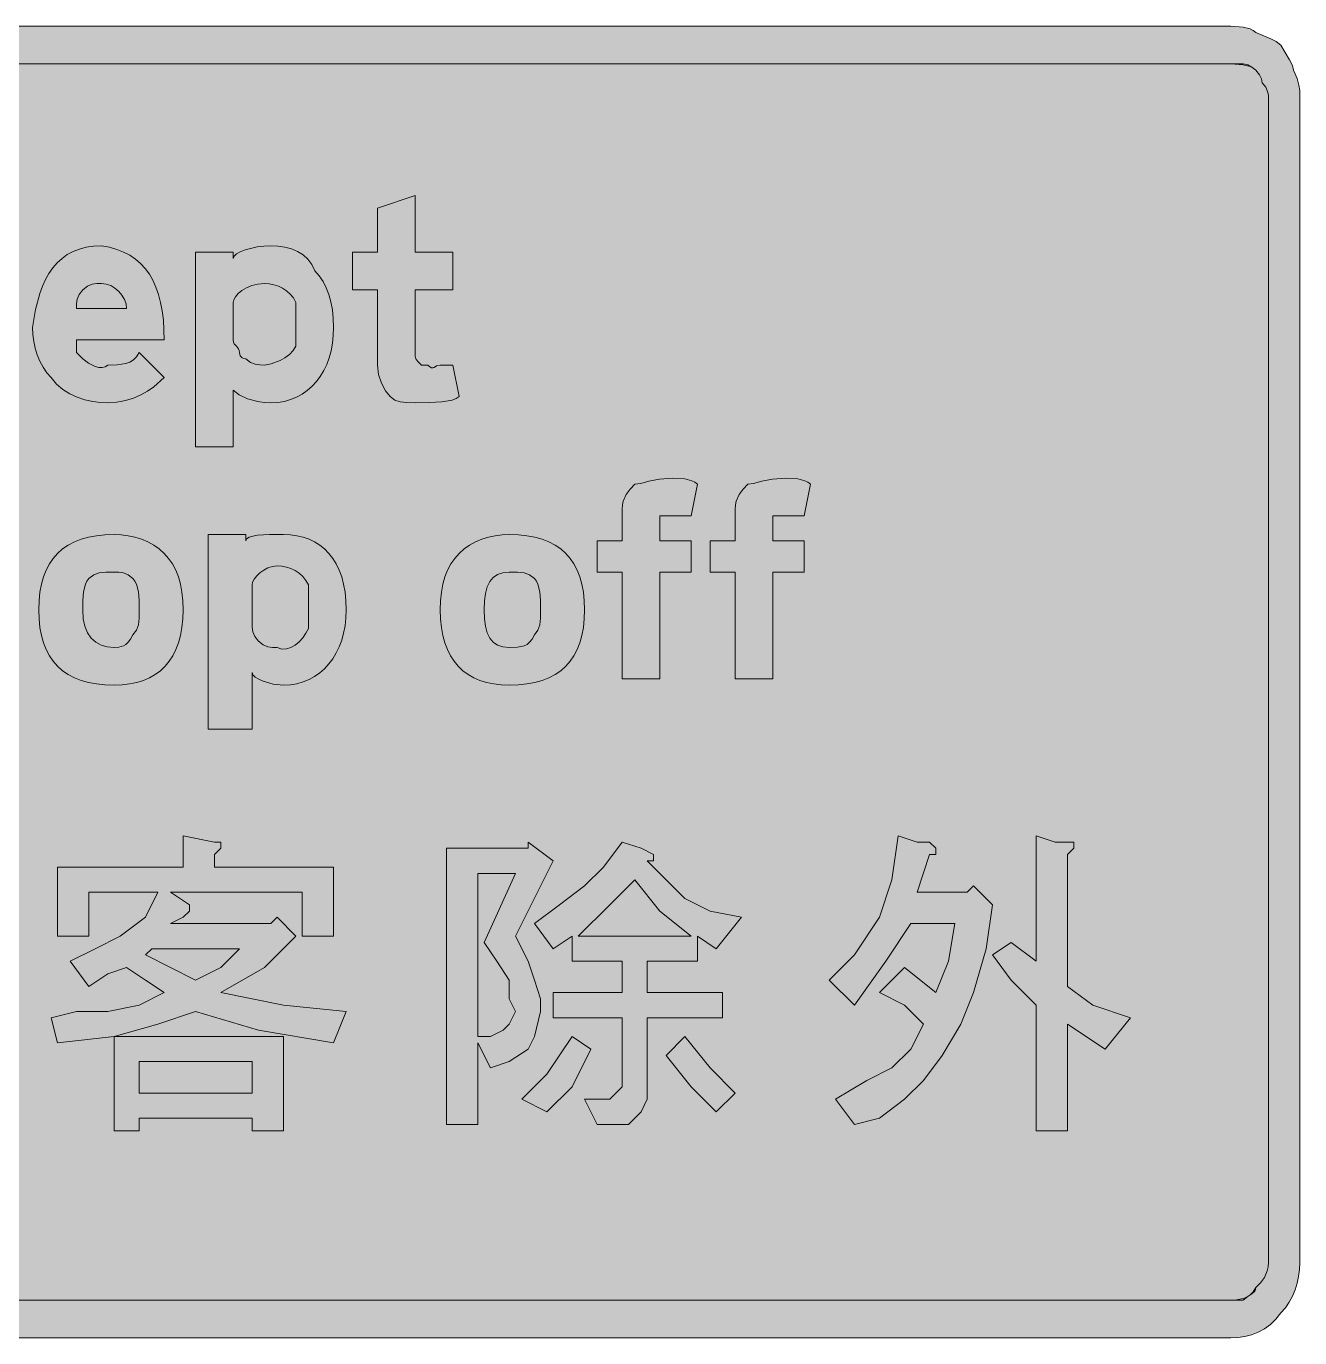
# Model space of a CAD drawing. Header units: metres. Extents: x 33 to 533, y 10 to 261.
# Drawn here: x 288.9 to 532.5, y 10.3 to 261.1 of the extents above; entities that cross this region are included whole.
import ezdxf

# ---------------------------------------------------------------- set-up
doc = ezdxf.new("R2010")
doc.units = ezdxf.units.M
doc.layers.add('FILL_BLACK_000000', color=7, linetype='Continuous', true_color=0x000000)
doc.layers.add('FILL_WHITE_FFFFFF', color=7, linetype='Continuous', true_color=0xffffff)

msp = doc.modelspace()

# ---------------------------------------------------------------- hatches: boundary and pattern name
at = {"layer": 'FILL_BLACK_000000', "true_color": 0x000000}
h = msp.add_hatch(color=7, dxfattribs=at)
h.dxf.hatch_style = 1
h.paths.add_polyline_path([(521.73, 260.97), (523.04, 260.61), (523.63, 260.32), (524.13, 259.92), (526.98, 258.72), (528.01, 258.23), (528.93, 257.52), (530.58, 254.67), (531.12, 253.64), (531.33, 252.72), (532.02, 251.13), (532.38, 249.87), (532.51, 248.84), (532.53, 247.92), (532.53, 24.72), (532.47, 23.37), (532.31, 22.04), (532.02, 20.73), (531.63, 19.47), (531.12, 18.26), (530.51, 17.13), (529.77, 16.07), (528.93, 15.12), (527.98, 13.88), (526.92, 12.85), (525.79, 12.02), (524.58, 11.37), (523.32, 10.89), (522.01, 10.56), (520.68, 10.38), (519.33, 10.32), (46.53, 10.32), (45.18, 10.38), (43.85, 10.56), (42.54, 10.89), (41.28, 11.37), (40.07, 12.02), (38.94, 12.85), (37.88, 13.88), (36.93, 15.12), (33.33, 18.72), (33.33, 24.72), (33.33, 247.92), (33.39, 248.87), (33.55, 249.93), (34.23, 252.27), (35.36, 254.84), (36.93, 257.52), (37.85, 258.23), (38.88, 258.72), (41.73, 259.92), (42.65, 260.61), (43.68, 260.97), (44.94, 261.1), (46.53, 261.12), (519.33, 261.12), (521.73, 260.97)])
h.paths.add_polyline_path([(43.68, 253.77), (42.65, 253.41), (41.73, 252.72), (40.08, 249.87), (39.54, 248.84), (39.33, 247.92), (39.33, 24.72), (39.38, 23.87), (39.54, 23.13), (40.08, 21.87), (40.85, 20.84), (41.73, 19.92), (42.18, 19.13), (42.65, 18.53), (43.14, 18.11), (43.68, 17.82), (44.94, 17.56), (46.53, 17.52), (519.33, 17.52), (520.42, 17.56), (521.73, 17.82), (522.4, 18.11), (523.04, 18.53), (523.63, 19.13), (524.13, 19.92), (525.01, 20.84), (525.78, 21.87), (526.32, 23.13), (526.48, 23.87), (526.53, 24.72), (526.53, 247.92), (526.38, 248.67), (526.02, 249.44), (525.33, 250.32), (525.18, 251.07), (524.82, 251.84), (524.13, 252.72), (523.63, 253.12), (523.04, 253.41), (521.73, 253.77), (519.33, 253.92), (46.53, 253.92), (44.94, 253.9), (43.68, 253.77)], flags=16)
h = msp.add_hatch(color=7, dxfattribs=at)
h.dxf.hatch_style = 1
h.paths.add_polyline_path([(370.53, 217.92), (370.53, 210.72), (363.33, 210.72), (363.33, 198.72), (363.35, 198.01), (363.48, 197.52), (363.84, 197.03), (364.53, 196.32), (365.73, 196.32), (366.13, 195.98), (366.44, 195.81), (366.7, 195.79), (366.93, 195.87), (367.42, 196.15), (368.13, 196.32), (370.53, 196.32), (371.73, 190.32), (371.17, 189.92), (370.42, 189.63), (368.43, 189.27), (365.99, 189.14), (363.33, 189.12), (361.74, 189.14), (360.48, 189.27), (359.45, 189.63), (358.53, 190.32), (357.65, 191.43), (356.88, 192.87), (356.34, 194.54), (356.13, 196.32), (356.13, 210.72), (351.33, 210.72), (351.33, 217.92), (356.13, 217.92), (356.13, 226.32), (363.33, 228.72), (363.33, 217.92), (370.53, 217.92)])
h = msp.add_hatch(color=7, dxfattribs=at)
h.dxf.hatch_style = 1
h.paths.add_polyline_path([(298.53, 198.72), (299.73, 197.52), (300.82, 196.66), (302.13, 196.02), (302.8, 195.86), (303.44, 195.83), (304.03, 195.98), (304.53, 196.32), (306.31, 196.36), (307.98, 196.62), (308.74, 196.91), (309.42, 197.33), (310.03, 197.93), (310.53, 198.72), (315.33, 193.92), (313.31, 192.16), (312.12, 191.35), (310.83, 190.62), (309.42, 190.01), (307.9, 189.53), (306.27, 189.23), (304.53, 189.12), (303.13, 189.18), (301.66, 189.36), (300.16, 189.69), (298.68, 190.17), (297.25, 190.82), (295.92, 191.65), (294.74, 192.68), (293.73, 193.92), (292.89, 194.87), (292.16, 195.93), (291.54, 197.06), (291.03, 198.27), (290.64, 199.53), (290.36, 200.84), (290.19, 202.17), (290.13, 203.52), (290.7, 206.95), (291.52, 210.01), (292.03, 211.39), (292.62, 212.67), (293.28, 213.85), (294.03, 214.92), (294.86, 215.88), (295.78, 216.72), (296.79, 217.44), (297.89, 218.03), (299.1, 218.5), (300.4, 218.84), (301.81, 219.05), (303.33, 219.12), (304.85, 218.84), (306.26, 218.44), (307.56, 217.94), (308.75, 217.32), (309.84, 216.59), (310.82, 215.74), (311.7, 214.79), (312.48, 213.72), (313.16, 212.54), (313.75, 211.24), (314.24, 209.84), (314.64, 208.32), (314.94, 206.69), (315.16, 204.94), (315.33, 201.12), (298.53, 201.12), (298.53, 198.72)])
h.paths.add_polyline_path([(308.02, 208.02), (307.72, 208.88), (307.24, 209.69), (306.63, 210.42), (305.9, 211.03), (305.09, 211.51), (304.23, 211.81), (303.33, 211.92), (302.43, 211.9), (301.53, 211.77), (300.63, 211.41), (299.73, 210.72), (299.04, 209.82), (298.68, 208.92), (298.55, 208.02), (298.53, 207.12), (308.13, 207.12), (308.02, 208.02)], flags=16)
h = msp.add_hatch(color=7, dxfattribs=at)
h.dxf.hatch_style = 1
h.paths.add_polyline_path([(347.51, 200.49), (347.24, 199.07), (346.87, 197.73), (346.4, 196.46), (345.83, 195.27), (345.17, 194.17), (344.43, 193.17), (343.6, 192.26), (342.69, 191.46), (341.7, 190.77), (340.64, 190.19), (339.51, 189.73), (338.31, 189.39), (337.05, 189.19), (335.73, 189.12), (334.44, 189.17), (333.25, 189.33), (331.23, 189.87), (329.65, 190.64), (328.53, 191.52), (328.53, 180.72), (321.33, 180.72), (321.33, 217.92), (328.53, 217.92), (328.53, 216.72), (328.69, 217.17), (329.15, 217.6), (329.86, 218.01), (330.78, 218.37), (333.09, 218.91), (334.39, 219.07), (335.73, 219.12), (337.08, 219.06), (338.39, 218.88), (339.65, 218.55), (340.83, 218.07), (341.89, 217.42), (342.82, 216.59), (343.57, 215.56), (344.13, 214.32), (344.97, 213.36), (345.71, 212.29), (346.32, 211.11), (346.83, 209.82), (347.22, 208.41), (347.51, 206.89), (347.67, 205.26), (347.73, 203.52), (347.67, 201.97), (347.51, 200.49)])
h.paths.add_polyline_path([(337.53, 197.22), (338.42, 197.73), (339.26, 198.34), (339.98, 199.08), (340.53, 199.92), (340.53, 201.12), (340.53, 207.12), (340.53, 208.32), (340.03, 209.16), (339.42, 209.89), (338.74, 210.51), (337.98, 211.02), (337.17, 211.41), (336.31, 211.69), (335.43, 211.86), (334.53, 211.92), (333.24, 211.81), (332.07, 211.53), (331.05, 211.1), (330.18, 210.57), (329.48, 209.99), (328.96, 209.39), (328.64, 208.82), (328.53, 208.32), (328.53, 201.12), (328.58, 200.72), (328.72, 200.41), (329.13, 199.92), (329.54, 199.43), (329.68, 199.12), (329.73, 198.72), (329.88, 198.12), (330.24, 197.71), (330.53, 197.57), (330.93, 197.52), (331.83, 196.83), (332.73, 196.47), (333.63, 196.34), (334.53, 196.32), (335.8, 196.54), (337.53, 197.22)], flags=16)
h = msp.add_hatch(color=7, dxfattribs=at)
h.dxf.hatch_style = 1
h.paths.add_polyline_path([(402.93, 136.32), (402.93, 156.72), (398.13, 156.72), (398.13, 162.72), (402.93, 162.72), (402.93, 168.72), (402.98, 169.57), (403.14, 170.31), (403.68, 171.57), (404.45, 172.6), (405.33, 173.52), (406.46, 173.71), (408.03, 174.12), (410.06, 174.53), (412.53, 174.72), (414.93, 174.57), (416.24, 174.21), (416.83, 173.92), (417.33, 173.52), (416.13, 167.52), (413.73, 167.52), (411.33, 167.52), (410.13, 167.52), (410.13, 166.32), (410.13, 162.72), (416.13, 162.72), (416.13, 156.72), (410.13, 156.72), (410.13, 136.32), (402.93, 136.32)])
h = msp.add_hatch(color=7, dxfattribs=at)
h.dxf.hatch_style = 1
h.paths.add_polyline_path([(424.53, 136.32), (424.53, 156.72), (419.73, 156.72), (419.73, 162.72), (424.53, 162.72), (424.53, 168.72), (424.58, 169.57), (424.74, 170.31), (425.28, 171.57), (426.05, 172.6), (426.93, 173.52), (428.06, 173.71), (429.63, 174.12), (431.66, 174.53), (434.13, 174.72), (436.53, 174.57), (437.84, 174.21), (438.43, 173.92), (438.93, 173.52), (437.73, 167.52), (435.33, 167.52), (432.93, 167.52), (431.73, 167.52), (431.73, 166.32), (431.73, 162.72), (437.73, 162.72), (437.73, 156.72), (431.73, 156.72), (431.73, 136.32), (424.53, 136.32)])
h = msp.add_hatch(color=7, dxfattribs=at)
h.dxf.hatch_style = 1
h.paths.add_polyline_path([(318.71, 146.14), (318.43, 144.63), (318.05, 143.22), (317.56, 141.93), (316.97, 140.74), (316.27, 139.68), (315.48, 138.72), (314.59, 137.88), (313.6, 137.14), (312.51, 136.53), (311.34, 136.02), (310.07, 135.63), (308.71, 135.34), (307.26, 135.18), (305.73, 135.12), (303.99, 135.18), (302.36, 135.34), (300.84, 135.63), (299.43, 136.02), (298.14, 136.53), (296.96, 137.14), (295.89, 137.88), (294.93, 138.72), (294.09, 139.68), (293.36, 140.74), (292.74, 141.93), (292.23, 143.22), (291.84, 144.63), (291.56, 146.14), (291.39, 147.78), (291.33, 149.52), (291.39, 151.26), (291.56, 152.89), (291.84, 154.41), (292.23, 155.82), (292.74, 157.11), (293.36, 158.29), (294.09, 159.36), (294.93, 160.32), (295.89, 161.16), (296.96, 161.89), (298.14, 162.51), (299.43, 163.02), (300.84, 163.41), (302.36, 163.69), (303.99, 163.86), (305.73, 163.92), (307.08, 163.86), (308.41, 163.69), (309.72, 163.41), (310.98, 163.02), (312.19, 162.51), (313.32, 161.89), (314.38, 161.16), (315.33, 160.32), (316.17, 159.36), (316.91, 158.29), (317.52, 157.11), (318.03, 155.82), (318.42, 154.41), (318.71, 152.89), (318.87, 151.26), (318.93, 149.52), (318.87, 147.78), (318.71, 146.14)])
h.paths.add_polyline_path([(310.38, 152.97), (310.02, 154.41), (309.73, 155.02), (309.33, 155.52), (308.43, 156.21), (307.53, 156.57), (306.63, 156.7), (305.73, 156.72), (304.14, 156.7), (302.88, 156.57), (301.85, 156.21), (300.93, 155.52), (300.53, 155.02), (300.24, 154.41), (299.88, 152.97), (299.75, 151.3), (299.73, 149.52), (299.84, 147.83), (300.16, 146.37), (300.68, 145.13), (301.38, 144.12), (302.25, 143.33), (303.27, 142.77), (304.44, 142.43), (305.73, 142.32), (306.63, 142.36), (307.53, 142.62), (307.98, 142.91), (308.43, 143.33), (308.88, 143.93), (309.33, 144.72), (310.02, 145.64), (310.38, 146.67), (310.51, 147.93), (310.53, 149.52), (310.51, 151.3), (310.38, 152.97)], flags=16)
h = msp.add_hatch(color=7, dxfattribs=at)
h.dxf.hatch_style = 1
h.paths.add_polyline_path([(349.91, 146.49), (349.64, 145.07), (349.27, 143.73), (348.8, 142.46), (348.23, 141.27), (347.57, 140.17), (346.83, 139.17), (346, 138.26), (345.09, 137.46), (344.1, 136.77), (343.04, 136.19), (341.91, 135.73), (340.71, 135.39), (339.45, 135.19), (338.13, 135.12), (336.18, 135.33), (334.23, 135.87), (333.4, 136.23), (332.73, 136.64), (332.29, 137.07), (332.13, 137.52), (332.13, 126.72), (323.73, 126.72), (323.73, 163.92), (330.93, 163.92), (330.93, 162.72), (331.09, 163.12), (331.55, 163.41), (332.26, 163.63), (333.18, 163.77), (335.49, 163.9), (338.13, 163.92), (339.45, 163.86), (340.71, 163.69), (341.91, 163.41), (343.04, 163.02), (344.1, 162.51), (345.09, 161.89), (346, 161.16), (346.83, 160.32), (347.57, 159.36), (348.23, 158.29), (348.8, 157.11), (349.27, 155.82), (349.64, 154.41), (349.91, 152.89), (350.07, 151.26), (350.13, 149.52), (350.07, 147.97), (349.91, 146.49)])
h.paths.add_polyline_path([(338.71, 142.04), (339.57, 142.3), (340.38, 142.77), (341.14, 143.41), (341.82, 144.18), (342.43, 145.03), (342.93, 145.92), (342.93, 147.12), (342.93, 153.12), (342.93, 154.32), (342.43, 155.16), (341.82, 155.89), (341.14, 156.51), (340.38, 157.02), (339.57, 157.41), (338.71, 157.69), (337.83, 157.86), (336.93, 157.92), (336.03, 157.81), (335.17, 157.53), (334.36, 157.1), (333.63, 156.57), (333.02, 155.99), (332.54, 155.39), (332.24, 154.82), (332.13, 154.32), (332.13, 147.12), (332.15, 146.22), (332.28, 145.32), (332.64, 144.42), (333.33, 143.52), (334.23, 142.83), (335.13, 142.47), (336.03, 142.34), (336.93, 142.32), (337.83, 142.03), (338.71, 142.04)], flags=16)
h = msp.add_hatch(color=7, dxfattribs=at)
h.dxf.hatch_style = 1
h.paths.add_polyline_path([(395.5, 146.14), (395.22, 144.63), (394.83, 143.22), (394.32, 141.93), (393.7, 140.74), (392.97, 139.68), (392.13, 138.72), (391.17, 137.88), (390.11, 137.14), (388.92, 136.53), (387.63, 136.02), (386.22, 135.63), (384.71, 135.34), (383.07, 135.18), (381.33, 135.12), (379.8, 135.18), (378.35, 135.34), (376.99, 135.63), (375.72, 136.02), (374.55, 136.53), (373.46, 137.14), (372.47, 137.88), (371.58, 138.72), (370.79, 139.68), (370.09, 140.74), (369.5, 141.93), (369.01, 143.22), (368.63, 144.63), (368.35, 146.14), (368.19, 147.78), (368.13, 149.52), (368.19, 151.26), (368.36, 152.89), (368.64, 154.41), (369.03, 155.82), (369.54, 157.11), (370.16, 158.29), (370.89, 159.36), (371.73, 160.32), (372.68, 161.16), (373.74, 161.89), (374.87, 162.51), (376.08, 163.02), (377.34, 163.41), (378.65, 163.69), (379.98, 163.86), (381.33, 163.92), (383.07, 163.86), (384.71, 163.69), (386.22, 163.41), (387.63, 163.02), (388.92, 162.51), (390.11, 161.89), (391.17, 161.16), (392.13, 160.32), (392.97, 159.36), (393.7, 158.29), (394.32, 157.11), (394.83, 155.82), (395.22, 154.41), (395.5, 152.89), (395.67, 151.26), (395.73, 149.52), (395.67, 147.78), (395.5, 146.14)])
h.paths.add_polyline_path([(387.18, 152.97), (386.82, 154.41), (386.53, 155.02), (386.13, 155.52), (385.21, 156.21), (384.18, 156.57), (382.92, 156.7), (381.33, 156.72), (380.09, 156.61), (379.06, 156.27), (378.23, 155.71), (377.58, 154.92), (377.1, 153.91), (376.77, 152.67), (376.59, 151.21), (376.53, 149.52), (376.59, 147.83), (376.77, 146.37), (377.1, 145.13), (377.58, 144.12), (378.23, 143.33), (379.06, 142.77), (380.09, 142.43), (381.33, 142.32), (382.92, 142.36), (384.18, 142.62), (384.72, 142.91), (385.21, 143.33), (385.68, 143.93), (386.13, 144.72), (386.82, 145.64), (387.18, 146.67), (387.31, 147.93), (387.33, 149.52), (387.31, 151.3), (387.18, 152.97)], flags=16)
h = msp.add_hatch(color=7, dxfattribs=at)
h.dxf.hatch_style = 1
h.paths.add_polyline_path([(310.53, 73.92), (315.33, 76.32), (311.73, 78.72), (308.13, 81.12), (304.53, 79.92), (300.93, 77.52), (297.33, 82.32), (302.13, 84.72), (306.93, 87.12), (311.73, 90.72), (314.13, 95.52), (300.93, 95.52), (300.93, 87.12), (294.93, 87.12), (294.93, 100.32), (318.93, 100.32), (318.93, 106.32), (324.93, 105.12), (326.13, 105.12), (326.13, 103.92), (324.93, 102.72), (324.93, 100.32), (347.73, 100.32), (347.73, 87.12), (341.73, 87.12), (341.73, 95.52), (316.53, 95.52), (320.13, 93.12), (320.13, 91.92), (318.93, 90.72), (316.53, 89.52), (335.73, 89.52), (336.93, 90.72), (340.53, 87.12), (334.53, 81.12), (326.13, 76.32), (338.13, 73.92), (350.13, 72.72), (347.73, 66.72), (333.33, 69.12), (321.33, 72.72), (314.13, 70.32), (305.73, 67.92), (294.93, 66.72), (293.73, 71.52), (298.53, 72.72), (304.53, 72.72), (310.53, 73.92)])
h.paths.add_polyline_path([(329.73, 84.72), (312.93, 84.72), (311.73, 83.52), (321.33, 78.72), (326.13, 81.12), (329.73, 84.72)], flags=16)
h = msp.add_hatch(color=7, dxfattribs=at)
h.dxf.hatch_style = 1
h.paths.add_polyline_path([(461.73, 105.12), (462.93, 103.92), (462.93, 102.72), (461.73, 102.72), (459.33, 95.52), (468.93, 95.52), (470.13, 96.72), (473.73, 93.12), (472.53, 84.72), (470.13, 76.32), (467.73, 70.32), (464.13, 64.32), (460.53, 59.52), (456.93, 55.92), (452.13, 52.32), (447.33, 51.12), (443.73, 55.92), (449.73, 59.52), (454.53, 61.92), (458.13, 65.52), (460.53, 70.32), (456.93, 73.92), (452.13, 76.32), (456.93, 81.12), (462.93, 76.32), (465.33, 82.32), (466.53, 89.52), (458.13, 89.52), (453.33, 82.32), (447.33, 73.92), (442.53, 78.72), (447.33, 83.52), (452.13, 90.72), (454.53, 97.92), (455.73, 106.32), (459.33, 105.12), (461.73, 105.12)])
h = msp.add_hatch(color=7, dxfattribs=at)
h.dxf.hatch_style = 1
h.paths.add_polyline_path([(488.13, 105.12), (489.33, 105.12), (489.33, 103.92), (488.13, 102.72), (488.13, 77.52), (492.93, 73.92), (500.13, 71.52), (495.33, 65.52), (488.13, 70.32), (488.13, 49.92), (482.13, 49.92), (482.13, 73.92), (477.33, 78.72), (473.73, 83.52), (477.33, 85.92), (482.13, 82.32), (482.13, 106.32), (485.73, 105.12), (488.13, 105.12)])
h = msp.add_hatch(color=7, dxfattribs=at)
h.dxf.hatch_style = 1
h.paths.add_polyline_path([(384.93, 105.12), (389.73, 101.52), (382.53, 87.12), (384.93, 82.32), (386.13, 78.72), (387.33, 75.12), (387.33, 72.72), (386.13, 67.92), (384.93, 65.52), (381.33, 63.12), (377.73, 61.92), (375.33, 66.72), (375.33, 51.12), (369.33, 51.12), (369.33, 103.92), (384.93, 103.92), (384.93, 105.12)])
h.paths.add_polyline_path([(380.13, 69.12), (381.33, 70.32), (382.53, 72.72), (381.33, 75.12), (381.33, 78.72), (378.93, 82.32), (376.53, 85.92), (382.53, 99.12), (375.33, 99.12), (375.33, 67.92), (377.73, 67.92), (380.13, 69.12)], flags=16)
h = msp.add_hatch(color=7, dxfattribs=at)
h.dxf.hatch_style = 1
h.paths.add_polyline_path([(408.93, 101.52), (407.73, 101.52), (411.33, 97.92), (414.93, 94.32), (419.73, 91.92), (425.73, 90.72), (420.93, 84.72), (417.33, 87.12), (417.33, 82.32), (407.73, 82.32), (407.73, 76.32), (422.13, 76.32), (422.13, 71.52), (407.73, 71.52), (407.73, 59.52), (407.73, 55.92), (406.53, 53.52), (404.13, 51.12), (399.33, 51.12), (398.13, 51.12), (395.73, 55.92), (399.33, 55.92), (400.53, 55.92), (401.73, 57.12), (402.93, 58.32), (402.93, 59.52), (402.93, 71.52), (389.73, 71.52), (389.73, 76.32), (402.93, 76.32), (402.93, 82.32), (393.33, 82.32), (393.33, 87.12), (389.73, 84.72), (386.13, 89.52), (390.93, 93.12), (395.73, 96.72), (399.33, 100.32), (402.93, 105.12), (406.53, 103.92), (408.93, 102.72), (408.93, 101.52)])
h.paths.add_polyline_path([(394.53, 87.12), (416.13, 87.12), (410.13, 91.92), (405.33, 97.92), (400.53, 93.12), (394.53, 87.12)], flags=16)
h = msp.add_hatch(color=7, dxfattribs=at)
h.dxf.hatch_style = 1
h.paths.add_polyline_path([(310.53, 52.32), (310.53, 49.92), (305.73, 49.92), (305.73, 67.92), (338.13, 67.92), (338.13, 49.92), (332.13, 49.92), (332.13, 52.32), (310.53, 52.32)])
h.paths.add_polyline_path([(332.13, 63.12), (310.53, 63.12), (310.53, 57.12), (332.13, 57.12), (332.13, 63.12)], flags=16)
h = msp.add_hatch(color=7, dxfattribs=at)
h.dxf.hatch_style = 1
h.paths.add_polyline_path([(393.33, 58.32), (388.53, 53.52), (383.73, 55.92), (388.53, 60.72), (393.33, 67.92), (396.93, 65.52), (393.33, 58.32)])
h = msp.add_hatch(color=7, dxfattribs=at)
h.dxf.hatch_style = 1
h.paths.add_polyline_path([(419.73, 61.92), (424.53, 57.12), (420.93, 53.52), (416.13, 58.32), (411.33, 64.32), (414.93, 67.92), (419.73, 61.92)])
at = {"layer": 'FILL_WHITE_FFFFFF', "true_color": 0xffffff}
h = msp.add_hatch(color=7, dxfattribs=at)
h.dxf.hatch_style = 1
h.paths.add_polyline_path([(519.33, 253.92), (521.73, 253.92), (522.61, 253.73), (523.38, 253.32), (524.13, 252.72), (524.82, 251.84), (525.18, 251.07), (525.33, 250.32), (526.02, 249.44), (526.38, 248.67), (526.53, 247.92), (526.53, 24.72), (526.48, 23.87), (526.32, 23.13), (525.78, 21.87), (525.01, 20.84), (524.13, 19.92), (524.08, 19.52), (523.92, 19.21), (523.38, 18.72), (522.61, 18.23), (521.73, 17.52), (519.33, 17.52), (46.53, 17.52), (44.94, 17.56), (43.68, 17.82), (43.14, 18.11), (42.65, 18.53), (42.18, 19.13), (41.73, 19.92), (41.33, 19.97), (41.02, 20.13), (40.53, 20.67), (40.04, 21.44), (39.33, 22.32), (39.33, 24.72), (39.33, 247.92), (39.49, 249.21), (39.95, 250.38), (40.66, 251.4), (41.58, 252.27), (42.67, 252.97), (43.89, 253.49), (45.19, 253.81), (46.53, 253.92), (519.33, 253.92)])

# ---------------------------------------------------------------- linework, layer by layer
at = {"layer": 'FILL_BLACK_000000', "lineweight": 0, "true_color": 0x000000}
for points in [[(46.53, 261.12), (519.33, 261.12), (521.73, 260.97), (523.04, 260.61), (523.63, 260.32), (524.13, 259.92), (526.98, 258.72), (528.01, 258.23), (528.93, 257.52), (530.58, 254.67), (531.12, 253.64), (531.33, 252.72), (532.02, 251.13), (532.38, 249.87), (532.51, 248.84), (532.53, 247.92), (532.53, 24.72), (532.47, 23.37), (532.31, 22.04), (532.02, 20.73), (531.63, 19.47), (531.12, 18.26), (530.51, 17.13), (529.77, 16.07), (528.93, 15.12), (527.98, 13.88), (526.92, 12.85), (525.79, 12.02), (524.58, 11.37), (523.32, 10.89), (522.01, 10.56), (520.68, 10.38), (519.33, 10.32), (46.53, 10.32)], [(46.53, 17.52), (519.33, 17.52), (520.42, 17.56), (521.73, 17.82), (522.4, 18.11), (523.04, 18.53), (523.63, 19.13), (524.13, 19.92), (525.01, 20.84), (525.78, 21.87), (526.32, 23.13), (526.48, 23.87), (526.53, 24.72), (526.53, 247.92), (526.38, 248.67), (526.02, 249.44), (525.33, 250.32), (525.18, 251.07), (524.82, 251.84), (524.13, 252.72), (523.63, 253.12), (523.04, 253.41), (521.73, 253.77), (519.33, 253.92), (46.53, 253.92)]]:
    msp.add_lwpolyline(points, dxfattribs=at)
for points in [[(370.53, 217.92), (370.53, 210.72), (363.33, 210.72), (363.33, 198.72), (363.35, 198.01), (363.48, 197.52), (363.84, 197.03), (364.53, 196.32), (365.73, 196.32), (366.13, 195.98), (366.44, 195.81), (366.7, 195.79), (366.93, 195.87), (367.42, 196.15), (368.13, 196.32), (370.53, 196.32), (371.73, 190.32), (371.17, 189.92), (370.42, 189.63), (368.43, 189.27), (365.99, 189.14), (363.33, 189.12), (361.74, 189.14), (360.48, 189.27), (359.45, 189.63), (358.53, 190.32), (357.65, 191.43), (356.88, 192.87), (356.34, 194.54), (356.13, 196.32), (356.13, 210.72), (351.33, 210.72), (351.33, 217.92), (356.13, 217.92), (356.13, 226.32), (363.33, 228.72), (363.33, 217.92)], [(298.53, 198.72), (299.73, 197.52), (300.82, 196.66), (302.13, 196.02), (302.8, 195.86), (303.44, 195.83), (304.03, 195.98), (304.53, 196.32), (306.31, 196.36), (307.98, 196.62), (308.74, 196.91), (309.42, 197.33), (310.03, 197.93), (310.53, 198.72), (315.33, 193.92), (313.31, 192.16), (312.12, 191.35), (310.83, 190.62), (309.42, 190.01), (307.9, 189.53), (306.27, 189.23), (304.53, 189.12), (303.13, 189.18), (301.66, 189.36), (300.16, 189.69), (298.68, 190.17), (297.25, 190.82), (295.92, 191.65), (294.74, 192.68), (293.73, 193.92), (292.89, 194.87), (292.16, 195.93), (291.54, 197.06), (291.03, 198.27), (290.64, 199.53), (290.36, 200.84), (290.19, 202.17), (290.13, 203.52), (290.7, 206.95), (291.52, 210.01), (292.03, 211.39), (292.62, 212.67), (293.28, 213.85), (294.03, 214.92), (294.86, 215.88), (295.78, 216.72), (296.79, 217.44), (297.89, 218.03), (299.1, 218.5), (300.4, 218.84), (301.81, 219.05), (303.33, 219.12), (304.85, 218.84), (306.26, 218.44), (307.56, 217.94), (308.75, 217.32), (309.84, 216.59), (310.82, 215.74), (311.7, 214.79), (312.48, 213.72), (313.16, 212.54), (313.75, 211.24), (314.24, 209.84), (314.64, 208.32), (314.94, 206.69), (315.16, 204.94), (315.33, 201.12), (298.53, 201.12)], [(347.51, 200.49), (347.24, 199.07), (346.87, 197.73), (346.4, 196.46), (345.83, 195.27), (345.17, 194.17), (344.43, 193.17), (343.6, 192.26), (342.69, 191.46), (341.7, 190.77), (340.64, 190.19), (339.51, 189.73), (338.31, 189.39), (337.05, 189.19), (335.73, 189.12), (334.44, 189.17), (333.25, 189.33), (331.23, 189.87), (329.65, 190.64), (328.53, 191.52), (328.53, 180.72), (321.33, 180.72), (321.33, 217.92), (328.53, 217.92), (328.53, 216.72), (328.69, 217.17), (329.15, 217.6), (329.86, 218.01), (330.78, 218.37), (333.09, 218.91), (334.39, 219.07), (335.73, 219.12), (337.08, 219.06), (338.39, 218.88), (339.65, 218.55), (340.83, 218.07), (341.89, 217.42), (342.82, 216.59), (343.57, 215.56), (344.13, 214.32), (344.97, 213.36), (345.71, 212.29), (346.32, 211.11), (346.83, 209.82), (347.22, 208.41), (347.51, 206.89), (347.67, 205.26), (347.73, 203.52), (347.67, 201.97)], [(308.02, 208.02), (307.72, 208.88), (307.24, 209.69), (306.63, 210.42), (305.9, 211.03), (305.09, 211.51), (304.23, 211.81), (303.33, 211.92), (302.43, 211.9), (301.53, 211.77), (300.63, 211.41), (299.73, 210.72), (299.04, 209.82), (298.68, 208.92), (298.55, 208.02), (298.53, 207.12), (308.13, 207.12)], [(337.53, 197.22), (338.42, 197.73), (339.26, 198.34), (339.98, 199.08), (340.53, 199.92), (340.53, 201.12), (340.53, 207.12), (340.53, 208.32), (340.03, 209.16), (339.42, 209.89), (338.74, 210.51), (337.98, 211.02), (337.17, 211.41), (336.31, 211.69), (335.43, 211.86), (334.53, 211.92), (333.24, 211.81), (332.07, 211.53), (331.05, 211.1), (330.18, 210.57), (329.48, 209.99), (328.96, 209.39), (328.64, 208.82), (328.53, 208.32), (328.53, 201.12), (328.58, 200.72), (328.72, 200.41), (329.13, 199.92), (329.54, 199.43), (329.68, 199.12), (329.73, 198.72), (329.88, 198.12), (330.24, 197.71), (330.53, 197.57), (330.93, 197.52), (331.83, 196.83), (332.73, 196.47), (333.63, 196.34), (334.53, 196.32), (335.8, 196.54)], [(402.93, 136.32), (402.93, 156.72), (398.13, 156.72), (398.13, 162.72), (402.93, 162.72), (402.93, 168.72), (402.98, 169.57), (403.14, 170.31), (403.68, 171.57), (404.45, 172.6), (405.33, 173.52), (406.46, 173.71), (408.03, 174.12), (410.06, 174.53), (412.53, 174.72), (414.93, 174.57), (416.24, 174.21), (416.83, 173.92), (417.33, 173.52), (416.13, 167.52), (413.73, 167.52), (411.33, 167.52), (410.13, 167.52), (410.13, 166.32), (410.13, 162.72), (416.13, 162.72), (416.13, 156.72), (410.13, 156.72), (410.13, 136.32)], [(424.53, 136.32), (424.53, 156.72), (419.73, 156.72), (419.73, 162.72), (424.53, 162.72), (424.53, 168.72), (424.58, 169.57), (424.74, 170.31), (425.28, 171.57), (426.05, 172.6), (426.93, 173.52), (428.06, 173.71), (429.63, 174.12), (431.66, 174.53), (434.13, 174.72), (436.53, 174.57), (437.84, 174.21), (438.43, 173.92), (438.93, 173.52), (437.73, 167.52), (435.33, 167.52), (432.93, 167.52), (431.73, 167.52), (431.73, 166.32), (431.73, 162.72), (437.73, 162.72), (437.73, 156.72), (431.73, 156.72), (431.73, 136.32)], [(318.71, 146.14), (318.43, 144.63), (318.05, 143.22), (317.56, 141.93), (316.97, 140.74), (316.27, 139.68), (315.48, 138.72), (314.59, 137.88), (313.6, 137.14), (312.51, 136.53), (311.34, 136.02), (310.07, 135.63), (308.71, 135.34), (307.26, 135.18), (305.73, 135.12), (303.99, 135.18), (302.36, 135.34), (300.84, 135.63), (299.43, 136.02), (298.14, 136.53), (296.96, 137.14), (295.89, 137.88), (294.93, 138.72), (294.09, 139.68), (293.36, 140.74), (292.74, 141.93), (292.23, 143.22), (291.84, 144.63), (291.56, 146.14), (291.39, 147.78), (291.33, 149.52), (291.39, 151.26), (291.56, 152.89), (291.84, 154.41), (292.23, 155.82), (292.74, 157.11), (293.36, 158.29), (294.09, 159.36), (294.93, 160.32), (295.89, 161.16), (296.96, 161.89), (298.14, 162.51), (299.43, 163.02), (300.84, 163.41), (302.36, 163.69), (303.99, 163.86), (305.73, 163.92), (307.08, 163.86), (308.41, 163.69), (309.72, 163.41), (310.98, 163.02), (312.19, 162.51), (313.32, 161.89), (314.38, 161.16), (315.33, 160.32), (316.17, 159.36), (316.91, 158.29), (317.52, 157.11), (318.03, 155.82), (318.42, 154.41), (318.71, 152.89), (318.87, 151.26), (318.93, 149.52), (318.87, 147.78)], [(349.91, 146.49), (349.64, 145.07), (349.27, 143.73), (348.8, 142.46), (348.23, 141.27), (347.57, 140.17), (346.83, 139.17), (346, 138.26), (345.09, 137.46), (344.1, 136.77), (343.04, 136.19), (341.91, 135.73), (340.71, 135.39), (339.45, 135.19), (338.13, 135.12), (336.18, 135.33), (334.23, 135.87), (333.4, 136.23), (332.73, 136.64), (332.29, 137.07), (332.13, 137.52), (332.13, 126.72), (323.73, 126.72), (323.73, 163.92), (330.93, 163.92), (330.93, 162.72), (331.09, 163.12), (331.55, 163.41), (332.26, 163.63), (333.18, 163.77), (335.49, 163.9), (338.13, 163.92), (339.45, 163.86), (340.71, 163.69), (341.91, 163.41), (343.04, 163.02), (344.1, 162.51), (345.09, 161.89), (346, 161.16), (346.83, 160.32), (347.57, 159.36), (348.23, 158.29), (348.8, 157.11), (349.27, 155.82), (349.64, 154.41), (349.91, 152.89), (350.07, 151.26), (350.13, 149.52), (350.07, 147.97)], [(395.5, 146.14), (395.22, 144.63), (394.83, 143.22), (394.32, 141.93), (393.7, 140.74), (392.97, 139.68), (392.13, 138.72), (391.17, 137.88), (390.11, 137.14), (388.92, 136.53), (387.63, 136.02), (386.22, 135.63), (384.71, 135.34), (383.07, 135.18), (381.33, 135.12), (379.8, 135.18), (378.35, 135.34), (376.99, 135.63), (375.72, 136.02), (374.55, 136.53), (373.46, 137.14), (372.47, 137.88), (371.58, 138.72), (370.79, 139.68), (370.09, 140.74), (369.5, 141.93), (369.01, 143.22), (368.63, 144.63), (368.35, 146.14), (368.19, 147.78), (368.13, 149.52), (368.19, 151.26), (368.36, 152.89), (368.64, 154.41), (369.03, 155.82), (369.54, 157.11), (370.16, 158.29), (370.89, 159.36), (371.73, 160.32), (372.68, 161.16), (373.74, 161.89), (374.87, 162.51), (376.08, 163.02), (377.34, 163.41), (378.65, 163.69), (379.98, 163.86), (381.33, 163.92), (383.07, 163.86), (384.71, 163.69), (386.22, 163.41), (387.63, 163.02), (388.92, 162.51), (390.11, 161.89), (391.17, 161.16), (392.13, 160.32), (392.97, 159.36), (393.7, 158.29), (394.32, 157.11), (394.83, 155.82), (395.22, 154.41), (395.5, 152.89), (395.67, 151.26), (395.73, 149.52), (395.67, 147.78)], [(310.38, 152.97), (310.02, 154.41), (309.73, 155.02), (309.33, 155.52), (308.43, 156.21), (307.53, 156.57), (306.63, 156.7), (305.73, 156.72), (304.14, 156.7), (302.88, 156.57), (301.85, 156.21), (300.93, 155.52), (300.53, 155.02), (300.24, 154.41), (299.88, 152.97), (299.75, 151.3), (299.73, 149.52), (299.84, 147.83), (300.16, 146.37), (300.68, 145.13), (301.38, 144.12), (302.25, 143.33), (303.27, 142.77), (304.44, 142.43), (305.73, 142.32), (306.63, 142.36), (307.53, 142.62), (307.98, 142.91), (308.43, 143.33), (308.88, 143.93), (309.33, 144.72), (310.02, 145.64), (310.38, 146.67), (310.51, 147.93), (310.53, 149.52), (310.51, 151.3)], [(338.71, 142.04), (339.57, 142.3), (340.38, 142.77), (341.14, 143.41), (341.82, 144.18), (342.43, 145.03), (342.93, 145.92), (342.93, 147.12), (342.93, 153.12), (342.93, 154.32), (342.43, 155.16), (341.82, 155.89), (341.14, 156.51), (340.38, 157.02), (339.57, 157.41), (338.71, 157.69), (337.83, 157.86), (336.93, 157.92), (336.03, 157.81), (335.17, 157.53), (334.36, 157.1), (333.63, 156.57), (333.02, 155.99), (332.54, 155.39), (332.24, 154.82), (332.13, 154.32), (332.13, 147.12), (332.15, 146.22), (332.28, 145.32), (332.64, 144.42), (333.33, 143.52), (334.23, 142.83), (335.13, 142.47), (336.03, 142.34), (336.93, 142.32), (337.83, 142.03)], [(387.18, 152.97), (386.82, 154.41), (386.53, 155.02), (386.13, 155.52), (385.21, 156.21), (384.18, 156.57), (382.92, 156.7), (381.33, 156.72), (380.09, 156.61), (379.06, 156.27), (378.23, 155.71), (377.58, 154.92), (377.1, 153.91), (376.77, 152.67), (376.59, 151.21), (376.53, 149.52), (376.59, 147.83), (376.77, 146.37), (377.1, 145.13), (377.58, 144.12), (378.23, 143.33), (379.06, 142.77), (380.09, 142.43), (381.33, 142.32), (382.92, 142.36), (384.18, 142.62), (384.72, 142.91), (385.21, 143.33), (385.68, 143.93), (386.13, 144.72), (386.82, 145.64), (387.18, 146.67), (387.31, 147.93), (387.33, 149.52), (387.31, 151.3)], [(310.53, 73.92), (315.33, 76.32), (311.73, 78.72), (308.13, 81.12), (304.53, 79.92), (300.93, 77.52), (297.33, 82.32), (302.13, 84.72), (306.93, 87.12), (311.73, 90.72), (314.13, 95.52), (300.93, 95.52), (300.93, 87.12), (294.93, 87.12), (294.93, 100.32), (318.93, 100.32), (318.93, 106.32), (324.93, 105.12), (326.13, 105.12), (326.13, 103.92), (324.93, 102.72), (324.93, 100.32), (347.73, 100.32), (347.73, 87.12), (341.73, 87.12), (341.73, 95.52), (316.53, 95.52), (320.13, 93.12), (320.13, 91.92), (318.93, 90.72), (316.53, 89.52), (335.73, 89.52), (336.93, 90.72), (340.53, 87.12), (334.53, 81.12), (326.13, 76.32), (338.13, 73.92), (350.13, 72.72), (347.73, 66.72), (333.33, 69.12), (321.33, 72.72), (314.13, 70.32), (305.73, 67.92), (294.93, 66.72), (293.73, 71.52), (298.53, 72.72), (304.53, 72.72)], [(461.73, 105.12), (462.93, 103.92), (462.93, 102.72), (461.73, 102.72), (459.33, 95.52), (468.93, 95.52), (470.13, 96.72), (473.73, 93.12), (472.53, 84.72), (470.13, 76.32), (467.73, 70.32), (464.13, 64.32), (460.53, 59.52), (456.93, 55.92), (452.13, 52.32), (447.33, 51.12), (443.73, 55.92), (449.73, 59.52), (454.53, 61.92), (458.13, 65.52), (460.53, 70.32), (456.93, 73.92), (452.13, 76.32), (456.93, 81.12), (462.93, 76.32), (465.33, 82.32), (466.53, 89.52), (458.13, 89.52), (453.33, 82.32), (447.33, 73.92), (442.53, 78.72), (447.33, 83.52), (452.13, 90.72), (454.53, 97.92), (455.73, 106.32), (459.33, 105.12)], [(488.13, 105.12), (489.33, 105.12), (489.33, 103.92), (488.13, 102.72), (488.13, 77.52), (492.93, 73.92), (500.13, 71.52), (495.33, 65.52), (488.13, 70.32), (488.13, 49.92), (482.13, 49.92), (482.13, 73.92), (477.33, 78.72), (473.73, 83.52), (477.33, 85.92), (482.13, 82.32), (482.13, 106.32), (485.73, 105.12)], [(384.93, 105.12), (389.73, 101.52), (382.53, 87.12), (384.93, 82.32), (386.13, 78.72), (387.33, 75.12), (387.33, 72.72), (386.13, 67.92), (384.93, 65.52), (381.33, 63.12), (377.73, 61.92), (375.33, 66.72), (375.33, 51.12), (369.33, 51.12), (369.33, 103.92), (384.93, 103.92)], [(408.93, 101.52), (407.73, 101.52), (411.33, 97.92), (414.93, 94.32), (419.73, 91.92), (425.73, 90.72), (420.93, 84.72), (417.33, 87.12), (417.33, 82.32), (407.73, 82.32), (407.73, 76.32), (422.13, 76.32), (422.13, 71.52), (407.73, 71.52), (407.73, 59.52), (407.73, 55.92), (406.53, 53.52), (404.13, 51.12), (399.33, 51.12), (398.13, 51.12), (395.73, 55.92), (399.33, 55.92), (400.53, 55.92), (401.73, 57.12), (402.93, 58.32), (402.93, 59.52), (402.93, 71.52), (389.73, 71.52), (389.73, 76.32), (402.93, 76.32), (402.93, 82.32), (393.33, 82.32), (393.33, 87.12), (389.73, 84.72), (386.13, 89.52), (390.93, 93.12), (395.73, 96.72), (399.33, 100.32), (402.93, 105.12), (406.53, 103.92), (408.93, 102.72)], [(380.13, 69.12), (381.33, 70.32), (382.53, 72.72), (381.33, 75.12), (381.33, 78.72), (378.93, 82.32), (376.53, 85.92), (382.53, 99.12), (375.33, 99.12), (375.33, 67.92), (377.73, 67.92)], [(394.53, 87.12), (416.13, 87.12), (410.13, 91.92), (405.33, 97.92), (400.53, 93.12)], [(329.73, 84.72), (312.93, 84.72), (311.73, 83.52), (321.33, 78.72), (326.13, 81.12)], [(310.53, 52.32), (310.53, 49.92), (305.73, 49.92), (305.73, 67.92), (338.13, 67.92), (338.13, 49.92), (332.13, 49.92), (332.13, 52.32)], [(393.33, 58.32), (388.53, 53.52), (383.73, 55.92), (388.53, 60.72), (393.33, 67.92), (396.93, 65.52)], [(419.73, 61.92), (424.53, 57.12), (420.93, 53.52), (416.13, 58.32), (411.33, 64.32), (414.93, 67.92)], [(332.13, 63.12), (310.53, 63.12), (310.53, 57.12), (332.13, 57.12)]]:
    msp.add_lwpolyline(points, close=True, dxfattribs=at)
at = {"layer": 'FILL_WHITE_FFFFFF', "lineweight": 0, "true_color": 0xffffff}
msp.add_lwpolyline([(46.53, 253.92), (519.33, 253.92), (521.73, 253.92), (522.61, 253.73), (523.38, 253.32), (524.13, 252.72), (524.82, 251.84), (525.18, 251.07), (525.33, 250.32), (526.02, 249.44), (526.38, 248.67), (526.53, 247.92), (526.53, 24.72), (526.48, 23.87), (526.32, 23.13), (525.78, 21.87), (525.01, 20.84), (524.13, 19.92), (524.08, 19.52), (523.92, 19.21), (523.38, 18.72), (522.61, 18.23), (521.73, 17.52), (519.33, 17.52), (46.53, 17.52)], dxfattribs=at)

doc.saveas('drawing.dxf')
